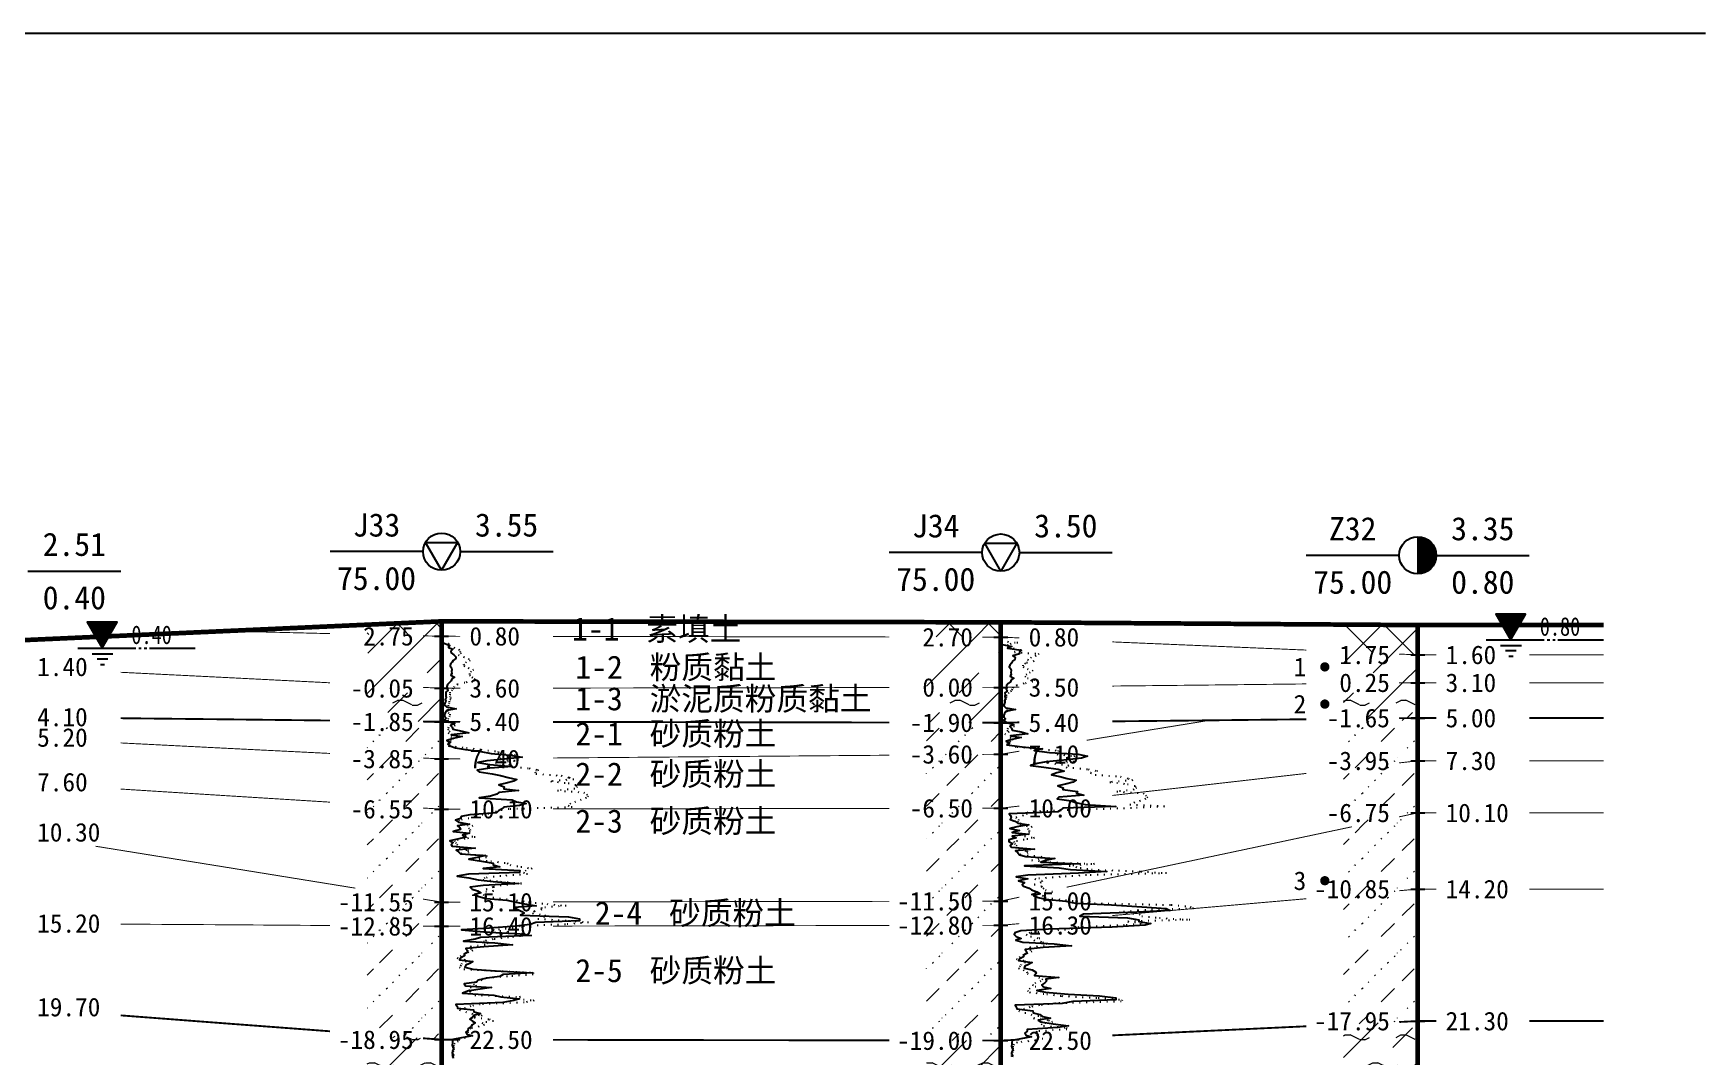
# Model space of a CAD drawing. Extents: x -37 to 3540, y -1485 to 297.
# Drawn here: x 1122.9 to 1302.6, y -125.1 to -15 of the extents above; entities that cross this region are included whole.
import ezdxf
from ezdxf.enums import TextEntityAlignment as Align

# ---------------------------------------------------------------- set-up
doc = ezdxf.new("R2010")
doc.units = 0
doc.linetypes.add('DOT', pattern=[6.35, 0, -6.35])
doc.layers.get('0').update_dxf_attribs({"linetype": 'CONTINUOUS'})
for name, color, linetype in [('CURVE', 200, 'CONTINUOUS'), ('FRAME', 7, 'CONTINUOUS'), ('HOLE', 41, 'CONTINUOUS'), ('SAMPLE', 1, 'CONTINUOUS'), ('STRATUM', 241, 'CONTINUOUS')]:
    doc.layers.add(name, color=color, linetype=linetype)
doc.layers.add('HATCH', color=7, linetype='CONTINUOUS', lineweight=13)
doc.styles.add('ST', font='')
doc.styles.get('ST').set_extended_font_data('SimSun')
pattern_1 = [(45, (761.2035, -297), (-2.12132, 2.12132), [10, 0]), (135, (761.2035, -297), (-2.12132, -2.12132), [10, 0])]
pattern_2 = [(45, (761.2035, -297), (-4.24264, 4.24264), [10, 0]), (45, (762.2645, -300.182), (-2.12132, 6.36396), [3, -3])]
pattern_3 = [(45, (761.2035, -297), (-4.24264, 4.24264), [10, 0]), (45, (762.2645, -300.182), (-2.12132, 6.36396), [3, -3]), (26.565, (762.2776, -297.2536), (5.999823, 5.999812), [0.567, -12.849]), (0, (761.7106, -297.2536), (0, 6), [0.567, -5.433]), (26.565, (759.6222, -297), (5.999823, 5.999812), [0.567, -12.849]), (0, (760.1293, -296.7464), (0, 6), [0.567, -5.433]), (153.435, (761.7106, -297.2536), (-5.999818, -5e-06), [1.134, -12.2826]), (26.565, (765.2776, -294.2536), (5.999823, 5.999812), [0.567, -12.849]), (0, (764.7106, -294.2536), (0, 6), [0.567, -5.433]), (26.565, (762.6222, -294), (5.999823, 5.999812), [0.567, -12.849]), (0, (763.1293, -293.7464), (0, 6), [0.567, -5.433]), (153.435, (764.7106, -294.2536), (-5.999818, -5e-06), [1.134, -12.2826])]
pattern_4 = [(45, (761.2035, -297), (-7e-07, 6.999982), [1.97196, -7.927535]), (45, (764.0163, -294.171), (-7e-07, 6.999982), [1.99367, -7.90583]), (45, (766.271, -291.918), (-7e-07, 6.999982), [1.81361, -8.08588]), (26.56505, (761.2035, -293.5), (7, 7), [0.0965, -15.55598]), (36.8699, (761.9035, -292.8), (7, 7), [0.19775, -34.80225]), (315, (764.7035, -290.024), (6.999982, 1e-06), [0.03305, -9.86644]), (26.56505, (764.7035, -297), (7, 7), [0.14475, -15.50773]), (26.56505, (765.4035, -296.3), (7, 7), [0.10528, -15.5472]), (90, (765.7535, -295.95), (-7, -5e-07), [0.02877, -6.97123]), (26.56505, (766.1035, -295.6), (7, 7), [0.09101, -31.21394]), (36.8699, (766.8035, -294.9), (7, 7), [0.11069, -34.88931]), (45, (767.5035, -294.2), (-2e-07, 6.999982), [0.10911, -9.79038]), (315, (768.1176, -293.452), (6.999982, 1e-06), [0.03305, -9.86644]), (36.8699, (762.6035, -292.1), (7, 7), [0.10224, -34.89776]), (53.1301, (763.3035, -291.4), (13.9999998, 21), [0.13438, -34.86562]), (53.1301, (764.0035, -290.7), (13.9999998, 21), [0.12625, -34.87375])]

# ---------------------------------------------------------------- blocks, each defined once
blk = doc.blocks.new('H_cpt_hole')
for p, q in [((-1.73, 1), (1.73, 1)), ((0, -2), (-1.73, 1)), ((1.73, 1), (0, -2))]:
    blk.add_line(p, q)
blk.add_circle((0, 0), 2)
blk = doc.blocks.new('H_sam_hole')
blk.add_line((0, 2), (0, -2))
at = {"const_width": 2}
blk.add_lwpolyline([(0, -1, 0.414214), (1, 0, 0.414214), (0, 1, 1)], format="xyb", dxfattribs=at)
blk.add_circle((0, 0), 2)
blk = doc.blocks.new('SampleSoilUndisturbed')
at = {"const_width": 0.5}
blk.add_lwpolyline([(-0.25, 0, 1), (0.25, 0, 1)], format="xyb", close=True, dxfattribs=at)
blk = doc.blocks.new('Gwl')
blk.add_lwpolyline([(0, 0, 0, 3.22, 0), (0, 2.79, 3.22, 3.22, 0)], format="xyseb")
blk.add_lwpolyline([(0, 0), (1.61, 2.79), (-1.61, 2.79)], close=True)
for points in [[(-2.63, 0), (3.61, 0)], [(3.93, 0), (4.21, 0)], [(4.53, 0), (4.8, 0)], [(5.09, 0), (9.99, 0)], [(-1.09, -0.61), (1.16, -0.61)], [(-0.54, -1.14), (0.61, -1.14)], [(-0.19, -1.74), (0.26, -1.74)]]:
    blk.add_lwpolyline(points)
at = {"style": 'ST', "width": 0.8}
blk.add_attdef('*GWL', (3.14, 0.45), '', height=2, dxfattribs=at)

msp = doc.modelspace()

# ---------------------------------------------------------------- hatches: boundary and pattern name
at = {"layer": 'HATCH'}
h = msp.add_hatch(dxfattribs=at)
h.set_pattern_fill('FZNT', color=32, style=0)
h.set_pattern_definition(pattern_2)
h.paths.add_polyline_path([(1166.88, -79.85), (1158.88, -79.66), (1158.88, -85.06), (1166.88, -85.45)])
h.paths.add_polyline_path([(1156.24, -86.94), (1164.36, -86.94), (1164.36, -84.01), (1156.24, -84.01)], flags=9)
h.paths.add_polyline_path([(1157.67, -81.34), (1164.36, -81.34), (1164.36, -78.44), (1157.67, -78.44)], flags=9)
h = msp.add_hatch(dxfattribs=at)
h.set_pattern_fill('STT', color=50, style=0)
h.set_pattern_definition(pattern_1)
h.paths.add_polyline_path([(1166.88, -78.25), (1158.88, -78.61), (1158.88, -79.66), (1166.88, -79.85)])
h.paths.add_polyline_path([(1157.67, -81.34), (1164.36, -81.34), (1164.36, -78.44), (1157.67, -78.44)], flags=9)
h = msp.add_hatch(dxfattribs=at)
h.set_pattern_fill('STT', color=50, style=0)
h.set_pattern_definition(pattern_1)
h.paths.add_polyline_path([(1227.07, -78.35), (1219.07, -78.33), (1219.07, -79.93), (1227.07, -79.95)])
h.paths.add_polyline_path([(1217.86, -81.43), (1224.56, -81.43), (1224.56, -78.5), (1217.86, -78.5)], flags=9)
h = msp.add_hatch(dxfattribs=at)
h.set_pattern_fill('FZNT', color=32, style=0)
h.set_pattern_definition(pattern_2)
h.paths.add_polyline_path([(1227.07, -79.95), (1219.07, -79.93), (1219.07, -85.36), (1227.07, -85.35)])
h.paths.add_polyline_path([(1217.86, -86.83), (1224.56, -86.83), (1224.56, -83.9), (1217.86, -83.9)], flags=9)
h.paths.add_polyline_path([(1217.86, -81.43), (1224.56, -81.43), (1224.56, -78.5), (1217.86, -78.5)], flags=9)
h = msp.add_hatch(dxfattribs=at)
h.set_pattern_fill('STT', color=50, style=0)
h.set_pattern_definition(pattern_1)
h.paths.add_polyline_path([(1271.95, -78.65), (1263.95, -78.6), (1263.95, -81.51), (1271.95, -81.85)])
h.paths.add_polyline_path([(1262.74, -83.34), (1269.43, -83.34), (1269.43, -80.42), (1262.74, -80.42)], flags=9)
h = msp.add_hatch(dxfattribs=at)
h.set_pattern_fill('FZNT', color=32, style=0)
h.set_pattern_definition(pattern_2)
h.paths.add_polyline_path([(1271.95, -81.85), (1263.95, -81.51), (1263.95, -84.94), (1271.95, -84.85)])
h.paths.add_polyline_path([(1262.74, -86.34), (1269.44, -86.34), (1269.44, -83.41), (1262.74, -83.41)], flags=9)
h.paths.add_polyline_path([(1262.74, -83.34), (1269.43, -83.34), (1269.43, -80.42), (1262.74, -80.42)], flags=9)
h = msp.add_hatch(dxfattribs=at)
h.set_pattern_fill('YNFNT', color=251, style=0)
h.set_pattern_definition(pattern_3)
h.paths.add_polyline_path([(1166.88, -85.45), (1158.88, -85.06), (1158.88, -88.96), (1166.88, -89.05)])
h.paths.add_polyline_path([(1156.24, -90.54), (1164.36, -90.54), (1164.36, -87.61), (1156.24, -87.61)], flags=9)
h.paths.add_polyline_path([(1156.24, -86.94), (1164.36, -86.94), (1164.36, -84.01), (1156.24, -84.01)], flags=9)
h = msp.add_hatch(dxfattribs=at)
h.set_pattern_fill('YNFNT', color=251, style=0)
h.set_pattern_definition(pattern_3)
h.paths.add_polyline_path([(1227.07, -85.35), (1219.07, -85.36), (1219.07, -89.13), (1227.07, -89.15)])
h.paths.add_polyline_path([(1216.43, -90.63), (1224.56, -90.63), (1224.56, -87.7), (1216.43, -87.7)], flags=9)
h.paths.add_polyline_path([(1217.86, -86.83), (1224.56, -86.83), (1224.56, -83.9), (1217.86, -83.9)], flags=9)
h = msp.add_hatch(dxfattribs=at)
h.set_pattern_fill('YNFNT', color=251, style=0)
h.set_pattern_definition(pattern_3)
h.paths.add_polyline_path([(1271.95, -84.85), (1263.95, -84.94), (1263.95, -88.74), (1271.95, -88.65)])
h.paths.add_polyline_path([(1261.31, -90.14), (1269.44, -90.14), (1269.44, -87.21), (1261.31, -87.21)], flags=9)
h.paths.add_polyline_path([(1262.74, -86.34), (1269.44, -86.34), (1269.44, -83.41), (1262.74, -83.41)], flags=9)
h = msp.add_hatch(dxfattribs=at)
h.set_pattern_fill('SZFT', color=52, style=0)
h.set_pattern_definition(pattern_4)
h.paths.add_polyline_path([(1166.88, -89.05), (1158.88, -88.96), (1158.88, -92.66), (1166.88, -93.05)])
h.paths.add_polyline_path([(1156.24, -94.54), (1164.36, -94.54), (1164.36, -91.61), (1156.24, -91.61)], flags=9)
h.paths.add_polyline_path([(1156.24, -90.54), (1164.36, -90.54), (1164.36, -87.61), (1156.24, -87.61)], flags=9)
h = msp.add_hatch(dxfattribs=at)
h.set_pattern_fill('SZFT', color=52, style=0)
h.set_pattern_definition(pattern_4)
h.paths.add_polyline_path([(1227.07, -89.15), (1219.07, -89.13), (1219.07, -92.61), (1227.07, -92.55)])
h.paths.add_polyline_path([(1216.43, -94.03), (1224.56, -94.03), (1224.56, -91.1), (1216.43, -91.1)], flags=9)
h.paths.add_polyline_path([(1216.43, -90.63), (1224.56, -90.63), (1224.56, -87.7), (1216.43, -87.7)], flags=9)
h = msp.add_hatch(dxfattribs=at)
h.set_pattern_fill('SZFT', color=52, style=0)
h.set_pattern_definition(pattern_4)
h.paths.add_polyline_path([(1271.95, -88.65), (1263.95, -88.74), (1263.95, -94.16), (1271.95, -93.25)])
h.paths.add_polyline_path([(1261.31, -94.74), (1269.44, -94.74), (1269.44, -91.81), (1261.31, -91.81)], flags=9)
h.paths.add_polyline_path([(1261.31, -90.14), (1269.44, -90.14), (1269.44, -87.21), (1261.31, -87.21)], flags=9)
h = msp.add_hatch(dxfattribs=at)
h.set_pattern_fill('SZFT', color=52, style=0)
h.set_pattern_definition(pattern_4)
h.paths.add_polyline_path([(1166.88, -93.05), (1158.88, -92.66), (1158.88, -97.95), (1166.88, -98.45)])
h.paths.add_polyline_path([(1156.24, -99.94), (1164.36, -99.94), (1164.36, -97.01), (1156.24, -97.01)], flags=9)
h.paths.add_polyline_path([(1156.24, -94.54), (1164.36, -94.54), (1164.36, -91.61), (1156.24, -91.61)], flags=9)
h = msp.add_hatch(dxfattribs=at)
h.set_pattern_fill('SZFT', color=52, style=0)
h.set_pattern_definition(pattern_4)
h.paths.add_polyline_path([(1227.07, -92.55), (1219.07, -92.61), (1219.07, -98.36), (1227.07, -98.35)])
h.paths.add_polyline_path([(1216.43, -99.83), (1224.56, -99.83), (1224.56, -96.9), (1216.43, -96.9)], flags=9)
h.paths.add_polyline_path([(1216.43, -94.03), (1224.56, -94.03), (1224.56, -91.1), (1216.43, -91.1)], flags=9)
h = msp.add_hatch(dxfattribs=at)
h.set_pattern_fill('SZFT', color=52, style=0)
h.set_pattern_definition(pattern_4)
h.paths.add_polyline_path([(1271.95, -93.25), (1263.95, -94.16), (1263.95, -100.54), (1271.95, -98.85)])
h.paths.add_polyline_path([(1261.31, -100.34), (1269.44, -100.34), (1269.44, -97.41), (1261.31, -97.41)], flags=9)
h.paths.add_polyline_path([(1261.31, -94.74), (1269.44, -94.74), (1269.44, -91.81), (1261.31, -91.81)], flags=9)
h = msp.add_hatch(dxfattribs=at)
h.set_pattern_fill('SZFT', color=52, style=0)
h.set_pattern_definition(pattern_4)
h.paths.add_polyline_path([(1166.88, -98.45), (1158.88, -97.95), (1158.88, -107.16), (1166.88, -108.45)])
h.paths.add_polyline_path([(1154.81, -109.94), (1164.36, -109.94), (1164.36, -107.02), (1154.81, -107.02)], flags=9)
h.paths.add_polyline_path([(1156.24, -99.94), (1164.36, -99.94), (1164.36, -97.01), (1156.24, -97.01)], flags=9)
h = msp.add_hatch(dxfattribs=at)
h.set_pattern_fill('SZFT', color=52, style=0)
h.set_pattern_definition(pattern_4)
h.paths.add_polyline_path([(1227.07, -98.35), (1219.07, -98.36), (1219.07, -108.36), (1227.07, -108.35)])
h.paths.add_polyline_path([(1215, -109.83), (1224.56, -109.83), (1224.56, -106.9), (1215, -106.9)], flags=9)
h.paths.add_polyline_path([(1216.43, -99.83), (1224.56, -99.83), (1224.56, -96.9), (1216.43, -96.9)], flags=9)
h = msp.add_hatch(dxfattribs=at)
h.set_pattern_fill('SZFT', color=52, style=0)
h.set_pattern_definition(pattern_4)
h.paths.add_polyline_path([(1271.95, -98.85), (1263.95, -100.54), (1263.95, -107.75), (1271.95, -107.05)])
h.paths.add_polyline_path([(1259.88, -108.54), (1269.44, -108.54), (1269.44, -105.61), (1259.88, -105.61)], flags=9)
h.paths.add_polyline_path([(1261.31, -100.34), (1269.44, -100.34), (1269.44, -97.41), (1261.31, -97.41)], flags=9)
h = msp.add_hatch(dxfattribs=at)
h.set_pattern_fill('SZFT', color=52, style=0)
h.set_pattern_definition(pattern_4)
h.paths.add_polyline_path([(1271.95, -107.05), (1263.95, -107.75), (1263.95, -121.63), (1271.95, -121.25)])
h.paths.add_polyline_path([(1259.88, -122.74), (1269.44, -122.74), (1269.44, -119.81), (1259.88, -119.81)], flags=9)
h.paths.add_polyline_path([(1259.88, -108.54), (1269.44, -108.54), (1269.44, -105.61), (1259.88, -105.61)], flags=9)
h = msp.add_hatch(dxfattribs=at)
h.set_pattern_fill('SZFT', color=52, style=0)
h.set_pattern_definition(pattern_4)
h.paths.add_polyline_path([(1166.88, -108.45), (1158.88, -107.16), (1158.88, -111), (1166.88, -111.05)])
h.paths.add_polyline_path([(1154.81, -112.54), (1164.36, -112.54), (1164.36, -109.61), (1154.81, -109.61)], flags=9)
h.paths.add_polyline_path([(1154.81, -109.94), (1164.36, -109.94), (1164.36, -107.02), (1154.81, -107.02)], flags=9)
h = msp.add_hatch(dxfattribs=at)
h.set_pattern_fill('SZFT', color=52, style=0)
h.set_pattern_definition(pattern_4)
h.paths.add_polyline_path([(1227.07, -108.35), (1219.07, -108.36), (1219.07, -110.96), (1227.07, -110.95)])
h.paths.add_polyline_path([(1215, -112.43), (1224.56, -112.43), (1224.56, -109.5), (1215, -109.5)], flags=9)
h.paths.add_polyline_path([(1215, -109.83), (1224.56, -109.83), (1224.56, -106.9), (1215, -106.9)], flags=9)
h = msp.add_hatch(dxfattribs=at)
h.set_pattern_fill('SZFT', color=52, style=0)
h.set_pattern_definition(pattern_4)
h.paths.add_polyline_path([(1227.07, -110.95), (1219.07, -110.96), (1219.07, -123.33), (1227.07, -123.35)])
h.paths.add_polyline_path([(1215, -124.83), (1224.56, -124.83), (1224.56, -121.9), (1215, -121.9)], flags=9)
h.paths.add_polyline_path([(1215, -112.43), (1224.56, -112.43), (1224.56, -109.5), (1215, -109.5)], flags=9)
h = msp.add_hatch(dxfattribs=at)
h.set_pattern_fill('SZFT', color=52, style=0)
h.set_pattern_definition(pattern_4)
h.paths.add_polyline_path([(1166.88, -111.05), (1158.88, -111), (1158.88, -122.65), (1166.88, -123.25)])
h.paths.add_polyline_path([(1154.81, -124.74), (1164.36, -124.74), (1164.36, -121.81), (1154.81, -121.81)], flags=9)
h.paths.add_polyline_path([(1154.81, -112.54), (1164.36, -112.54), (1164.36, -109.61), (1154.81, -109.61)], flags=9)
h = msp.add_hatch(dxfattribs=at)
h.set_pattern_fill('YNFNT', color=251, style=0)
h.set_pattern_definition(pattern_3)
h.paths.add_polyline_path([(1271.95, -121.25), (1263.95, -121.63), (1263.95, -142.43), (1271.95, -143.45)])
h.paths.add_polyline_path([(1259.88, -144.94), (1269.44, -144.94), (1269.44, -142.01), (1259.88, -142.01)], flags=9)
h.paths.add_polyline_path([(1259.88, -122.74), (1269.44, -122.74), (1269.44, -119.81), (1259.88, -119.81)], flags=9)
h = msp.add_hatch(dxfattribs=at)
h.set_pattern_fill('YNFNT', color=251, style=0)
h.set_pattern_definition(pattern_3)
h.paths.add_polyline_path([(1166.88, -123.25), (1158.88, -122.65), (1158.88, -138.49), (1166.88, -137.65)])
h.paths.add_polyline_path([(1154.81, -139.14), (1164.36, -139.14), (1164.36, -136.21), (1154.81, -136.21)], flags=9)
h.paths.add_polyline_path([(1154.81, -124.74), (1164.36, -124.74), (1164.36, -121.81), (1154.81, -121.81)], flags=9)
h = msp.add_hatch(dxfattribs=at)
h.set_pattern_fill('YNFNT', color=251, style=0)
h.set_pattern_definition(pattern_3)
h.paths.add_polyline_path([(1227.07, -123.35), (1219.07, -123.33), (1219.07, -137.73), (1227.07, -137.75)])
h.paths.add_polyline_path([(1215, -139.23), (1224.56, -139.23), (1224.56, -136.3), (1215, -136.3)], flags=9)
h.paths.add_polyline_path([(1215, -124.83), (1224.56, -124.83), (1224.56, -121.9), (1215, -121.9)], flags=9)

# ---------------------------------------------------------------- linework, layer by layer
at = {"layer": 'CURVE', "color": 30, "linetype": 'Continuous'}
for points in [[(1166.88, -78.65), (1166.88, -78.85), (1166.88, -79.05), (1166.88, -79.25), (1166.88, -79.45), (1166.88, -79.65), (1166.88, -79.85), (1166.88, -80.05), (1166.88, -80.25), (1166.88, -80.45), (1167.22, -80.65), (1167.77, -80.85), (1167.61, -81.05), (1168.09, -81.25), (1167.89, -81.45), (1167.9, -81.65), (1168.19, -81.85), (1168.42, -82.05), (1168.4, -82.25), (1168.14, -82.45), (1168.02, -82.65), (1167.85, -82.85), (1167.79, -83.05), (1167.96, -83.25), (1167.99, -83.45), (1167.96, -83.65), (1167.98, -83.85), (1167.88, -84.05), (1168.27, -84.25), (1167.98, -84.45), (1167.91, -84.65), (1167.69, -84.85), (1167.51, -85.05), (1167.46, -85.25), (1167.45, -85.45), (1167.58, -85.65), (1167.33, -85.85), (1167.34, -86.05), (1167.33, -86.25), (1167.38, -86.45), (1167.27, -86.65), (1167.32, -86.85), (1167.23, -87.05), (1167.2, -87.25), (1167.42, -87.45), (1168.45, -87.65), (1167.44, -87.85), (1167.29, -88.05), (1167.21, -88.25), (1167.2, -88.45), (1167.38, -88.65), (1167.2, -88.85), (1167.65, -89.05), (1168.29, -89.25), (1167.85, -89.45), (1168.03, -89.65), (1168.09, -89.85), (1169.09, -90.05), (1169.8, -90.25), (1167.91, -90.45), (1169.09, -90.65), (1168.11, -90.85), (1167.46, -91.05), (1167.83, -91.25), (1167.54, -91.45), (1167.78, -91.65), (1168.37, -91.85), (1169.47, -92.05), (1171.11, -92.25), (1172.22, -92.45), (1174.23, -92.65), (1175.57, -92.85), (1174.03, -93.05), (1171.76, -93.25), (1170.79, -93.45), (1172.07, -93.65), (1174.5, -93.85), (1172.06, -94.05), (1170.7, -94.25), (1170.91, -94.45), (1172.34, -94.65), (1173.23, -94.85), (1174.03, -95.05), (1174.99, -95.25), (1174.66, -95.45), (1173.83, -95.65), (1173.03, -95.85), (1173.6, -96.05), (1173.57, -96.25), (1175.15, -96.45), (1173.03, -96.65), (1172.81, -96.85), (1172.13, -97.05), (1170.94, -97.25), (1174.47, -97.45), (1174.94, -97.65), (1175.98, -97.85), (1175.28, -98.05), (1173.57, -98.25), (1173.32, -98.45), (1173.02, -98.65), (1172.79, -98.85), (1169.91, -99.05), (1169, -99.25), (1168.9, -99.45), (1168.39, -99.65), (1168.71, -99.85), (1169.89, -100.05), (1168.6, -100.25), (1168.85, -100.45), (1168.9, -100.65), (1168.11, -100.85), (1169.89, -101.05), (1169.12, -101.25), (1169.52, -101.45), (1168.75, -101.65), (1167.75, -101.85), (1168.13, -102.05), (1167.9, -102.25), (1168.02, -102.45), (1170.51, -102.65), (1168.46, -102.85), (1168.7, -103.05), (1168.9, -103.25), (1171.59, -103.45), (1170.71, -103.65), (1169.83, -103.85), (1171.19, -104.05), (1172.44, -104.25), (1172.44, -104.45), (1173.15, -104.65), (1171.37, -104.85), (1175.29, -105.05), (1175.25, -105.25), (1169.79, -105.45), (1168.54, -105.65), (1169.8, -105.85), (1170.8, -106.05), (1172.42, -106.25), (1175.18, -106.45), (1171.34, -106.65), (1169.95, -106.85), (1170.17, -107.05), (1170.75, -107.25), (1171.12, -107.45), (1170.41, -107.65), (1170.89, -107.85), (1171.68, -108.05), (1173.89, -108.25), (1174.92, -108.45), (1175.79, -108.65), (1177.07, -108.85), (1174.69, -109.05), (1175.1, -109.25), (1175.51, -109.45), (1175.77, -109.65), (1175.39, -109.85), (1180.53, -110.05), (1181.73, -110.25), (1181.74, -110.45), (1177.04, -110.65), (1176.43, -110.85), (1174.87, -111.05), (1172.02, -111.25), (1169.04, -111.45), (1171.41, -111.65), (1175.33, -111.85), (1176.53, -112.05), (1171.07, -112.25), (1170.49, -112.45), (1169.24, -112.65), (1172.61, -112.85), (1174.5, -113.05), (1171.43, -113.25), (1169.5, -113.45), (1169.66, -113.65), (1169.68, -113.85), (1169.32, -114.05), (1169.34, -114.25), (1168.94, -114.45), (1168.8, -114.65), (1170.26, -114.85), (1169.88, -115.05), (1169.48, -115.25), (1169.38, -115.45), (1170.24, -115.65), (1172.61, -115.85), (1176.69, -116.05), (1173.51, -116.25), (1173.14, -116.45), (1171.74, -116.65), (1170.81, -116.85), (1170.63, -117.05), (1169.31, -117.25), (1169.47, -117.45), (1172.25, -117.65), (1170.77, -117.85), (1169.68, -118.05), (1169.14, -118.25), (1172.52, -118.45), (1173.26, -118.65), (1175.28, -118.85), (1174.64, -119.05), (1173.48, -119.25), (1168.42, -119.45), (1168.56, -119.65), (1168.61, -119.85), (1170.33, -120.05), (1170.36, -120.25), (1171.07, -120.45), (1170.36, -120.65), (1170.22, -120.85), (1169.91, -121.05), (1170.2, -121.25), (1170.51, -121.45), (1170.17, -121.65), (1170.05, -121.85), (1169.73, -122.05), (1169.71, -122.25), (1169.48, -122.45), (1169.59, -122.65), (1170.2, -122.85), (1169.04, -123.05), (1168.1, -123.25), (1168.07, -123.45), (1168.06, -123.65), (1168.03, -123.85), (1168.1, -124.05), (1168.16, -124.25), (1168.06, -124.45), (1168.03, -124.65), (1168.15, -124.85), (1168.1, -125.05), (1168.11, -125.25)], [(1227.07, -78.75), (1227.07, -78.95), (1227.07, -79.15), (1227.07, -79.35), (1227.07, -79.55), (1227.07, -79.75), (1227.07, -79.95), (1227.07, -80.15), (1227.07, -80.35), (1227.07, -80.55), (1227.21, -80.75), (1228.26, -80.95), (1227.8, -81.15), (1229.28, -81.35), (1229.08, -81.55), (1229.09, -81.75), (1228.38, -81.95), (1228.61, -82.15), (1228.59, -82.35), (1228.33, -82.55), (1228.21, -82.75), (1228.04, -82.95), (1227.98, -83.15), (1228.15, -83.35), (1228.18, -83.55), (1228.15, -83.75), (1228.17, -83.95), (1228.07, -84.15), (1228.46, -84.35), (1228.17, -84.55), (1228.1, -84.75), (1227.88, -84.95), (1227.7, -85.15), (1227.65, -85.35), (1227.64, -85.55), (1227.77, -85.75), (1227.52, -85.95), (1227.53, -86.15), (1227.52, -86.35), (1227.57, -86.55), (1227.46, -86.75), (1227.51, -86.95), (1227.42, -87.15), (1227.39, -87.35), (1227.61, -87.55), (1228.64, -87.75), (1227.63, -87.95), (1227.48, -88.15), (1227.4, -88.35), (1227.39, -88.55), (1227.57, -88.75), (1227.39, -88.95), (1227.84, -89.15), (1228.48, -89.35), (1228.04, -89.55), (1228.22, -89.75), (1228.28, -89.95), (1229.28, -90.15), (1229.99, -90.35), (1228.1, -90.55), (1229.28, -90.75), (1228.3, -90.95), (1227.65, -91.15), (1228.02, -91.35), (1227.73, -91.55), (1229.37, -91.75), (1231.56, -91.95), (1230.66, -92.15), (1232.3, -92.35), (1235.41, -92.55), (1236.42, -92.75), (1235.76, -92.95), (1234.22, -93.15), (1231.95, -93.35), (1230.98, -93.55), (1230.26, -93.75), (1231.69, -93.95), (1233.25, -94.15), (1233.89, -94.35), (1233.1, -94.55), (1232.53, -94.75), (1233.42, -94.95), (1234.22, -95.15), (1235.18, -95.35), (1234.85, -95.55), (1234.02, -95.75), (1233.22, -95.95), (1233.79, -96.15), (1233.76, -96.35), (1235.34, -96.55), (1235.22, -96.75), (1236, -96.95), (1233.32, -97.15), (1233.13, -97.35), (1234.66, -97.55), (1235.13, -97.75), (1236.17, -97.95), (1239.47, -98.15), (1233.76, -98.35), (1233.51, -98.55), (1233.21, -98.75), (1227.98, -98.95), (1228.1, -99.15), (1228.19, -99.35), (1228.09, -99.55), (1228.58, -99.75), (1228.9, -99.95), (1230.08, -100.15), (1228.79, -100.35), (1228.04, -100.55), (1229.09, -100.75), (1228.3, -100.95), (1230.08, -101.15), (1228.31, -101.35), (1228.71, -101.55), (1227.94, -101.75), (1227.94, -101.95), (1228.32, -102.15), (1228.09, -102.35), (1228.21, -102.55), (1230.7, -102.75), (1228.65, -102.95), (1228.89, -103.15), (1229.09, -103.35), (1229.78, -103.55), (1232.9, -103.75), (1232.02, -103.95), (1231.38, -104.15), (1235.63, -104.35), (1229.63, -104.55), (1233.34, -104.75), (1234.56, -104.95), (1238.48, -105.15), (1235.44, -105.35), (1229.98, -105.55), (1228.73, -105.75), (1229.99, -105.95), (1228.99, -106.15), (1229.61, -106.35), (1229.37, -106.55), (1229.53, -106.75), (1230.14, -106.95), (1230.36, -107.15), (1230.94, -107.35), (1231.31, -107.55), (1230.6, -107.75), (1231.08, -107.95), (1231.87, -108.15), (1234.08, -108.35), (1235.11, -108.55), (1238.98, -108.75), (1242.26, -108.95), (1244.88, -109.15), (1245.29, -109.35), (1241.7, -109.55), (1235.96, -109.75), (1235.58, -109.95), (1240.72, -110.15), (1241.92, -110.35), (1241.93, -110.55), (1243.23, -110.75), (1242.62, -110.95), (1239.06, -111.15), (1232.21, -111.35), (1229.23, -111.55), (1228.6, -111.75), (1228.52, -111.95), (1228.72, -112.15), (1229.26, -112.35), (1228.68, -112.55), (1229.43, -112.75), (1232.8, -112.95), (1234.69, -113.15), (1231.62, -113.35), (1229.69, -113.55), (1229.85, -113.75), (1229.87, -113.95), (1229.51, -114.15), (1229.53, -114.35), (1229.13, -114.55), (1228.99, -114.75), (1230.45, -114.95), (1230.07, -115.15), (1229.67, -115.35), (1229.57, -115.55), (1230.43, -115.75), (1230.8, -115.95), (1230.88, -116.15), (1230.7, -116.35), (1233.33, -116.55), (1231.93, -116.75), (1232, -116.95), (1231.82, -117.15), (1231.5, -117.35), (1231.66, -117.55), (1232.44, -117.75), (1230.96, -117.95), (1231.87, -118.15), (1234.33, -118.35), (1237.71, -118.55), (1239.45, -118.75), (1239.47, -118.95), (1234.83, -119.15), (1233.67, -119.35), (1228.61, -119.55), (1228.75, -119.75), (1228.8, -119.95), (1230.52, -120.15), (1230.55, -120.35), (1231.26, -120.55), (1231.55, -120.75), (1232.41, -120.95), (1231.1, -121.15), (1231.39, -121.35), (1232.7, -121.55), (1234.36, -121.75), (1233.24, -121.95), (1229.92, -122.15), (1229.9, -122.35), (1229.67, -122.55), (1229.78, -122.75), (1230.39, -122.95), (1229.23, -123.15), (1228.29, -123.35), (1228.26, -123.55), (1228.25, -123.75), (1228.22, -123.95), (1228.29, -124.15), (1228.35, -124.35), (1228.25, -124.55), (1228.22, -124.75), (1228.34, -124.95), (1228.29, -125.15)]]:
    msp.add_lwpolyline(points, dxfattribs=at)
at = {"layer": 'CURVE', "color": 100, "linetype": 'DOT', "ltscale": 0.1}
for points in [[(1166.88, -78.65), (1166.88, -78.85), (1166.88, -79.05), (1166.88, -79.25), (1166.88, -79.45), (1166.88, -79.65), (1166.88, -79.85), (1166.88, -80.05), (1166.88, -80.25), (1166.88, -80.45), (1167.63, -80.65), (1167.59, -80.85), (1168.21, -81.05), (1168.75, -81.25), (1168.84, -81.45), (1168.98, -81.65), (1168.69, -81.85), (1169.25, -82.05), (1169.75, -82.25), (1169.96, -82.45), (1169.53, -82.65), (1169.25, -82.85), (1169.29, -83.05), (1169.75, -83.25), (1170.32, -83.45), (1170.06, -83.65), (1169.87, -83.85), (1169.87, -84.05), (1170.14, -84.25), (1170.49, -84.45), (1170.34, -84.65), (1169.39, -84.85), (1168.62, -85.05), (1168.23, -85.25), (1168.13, -85.45), (1168.02, -85.65), (1167.75, -85.85), (1167.76, -86.05), (1167.76, -86.25), (1167.83, -86.45), (1167.83, -86.65), (1167.71, -86.85), (1167.71, -87.05), (1167.58, -87.25), (1167.58, -87.45), (1167.62, -87.65), (1167.53, -87.85), (1167.6, -88.05), (1167.76, -88.25), (1167.74, -88.45), (1167.6, -88.65), (1167.51, -88.85), (1167.57, -89.05), (1168.13, -89.25), (1168.34, -89.45), (1167.64, -89.65), (1167.53, -89.85), (1167.78, -90.05), (1167.6, -90.25), (1168.01, -90.45), (1167.87, -90.65), (1168.17, -90.85), (1167.91, -91.05), (1167.59, -91.25), (1167.73, -91.45), (1167.62, -91.65), (1169.55, -91.85), (1171.11, -92.05), (1172.99, -92.25), (1172.94, -92.45), (1174.84, -92.65), (1174, -92.85), (1173.16, -93.05), (1174.81, -93.25), (1172.7, -93.45), (1174.19, -93.65), (1173.92, -93.85), (1176.31, -94.05), (1177.3, -94.25), (1176.95, -94.45), (1177.03, -94.65), (1179.75, -94.85), (1180.61, -95.05), (1181.1, -95.25), (1178.63, -95.45), (1180.51, -95.65), (1181.32, -95.85), (1181.49, -96.05), (1181.23, -96.25), (1179.37, -96.45), (1182.2, -96.65), (1182.47, -96.85), (1182.67, -97.05), (1182.48, -97.25), (1181.92, -97.45), (1181.31, -97.65), (1180.77, -97.85), (1180.51, -98.05), (1180.94, -98.25), (1174.13, -98.45), (1172.8, -98.65), (1172.71, -98.85), (1171.33, -99.05), (1170.5, -99.25), (1169.83, -99.45), (1168.69, -99.65), (1169.07, -99.85), (1168.93, -100.05), (1170.25, -100.25), (1169.78, -100.45), (1169.93, -100.65), (1169.97, -100.85), (1169.62, -101.05), (1169.43, -101.25), (1170.5, -101.45), (1169.4, -101.65), (1168.28, -101.85), (1168.37, -102.05), (1168.59, -102.25), (1168.42, -102.45), (1168.79, -102.65), (1169.67, -102.85), (1169.8, -103.05), (1168.99, -103.25), (1171.7, -103.45), (1171.72, -103.65), (1170.21, -103.85), (1172.17, -104.05), (1173.95, -104.25), (1174.25, -104.45), (1175.42, -104.65), (1176.63, -104.85), (1175.95, -105.05), (1175.7, -105.25), (1176.11, -105.45), (1173.26, -105.65), (1171.55, -105.85), (1171.34, -106.05), (1173.21, -106.25), (1175.47, -106.45), (1173.28, -106.65), (1172.42, -106.85), (1171.68, -107.05), (1172.46, -107.25), (1170.79, -107.45), (1171.35, -107.65), (1171.66, -107.85), (1173.12, -108.05), (1174.94, -108.25), (1176.22, -108.45), (1178.23, -108.65), (1180.28, -108.85), (1177.62, -109.05), (1177.66, -109.25), (1176.85, -109.45), (1176.68, -109.65), (1178.05, -109.85), (1177.95, -110.05), (1177.24, -110.25), (1180.55, -110.45), (1182.68, -110.65), (1180.2, -110.85), (1175.31, -111.05), (1174.57, -111.25), (1172.43, -111.45), (1174.03, -111.65), (1175.62, -111.85), (1176.09, -112.05), (1174.09, -112.25), (1172.44, -112.45), (1171.38, -112.65), (1171.81, -112.85), (1171.56, -113.05), (1169.99, -113.25), (1170, -113.45), (1170.23, -113.65), (1169.78, -113.85), (1169.36, -114.05), (1168.96, -114.25), (1168.56, -114.45), (1169.38, -114.65), (1169.51, -114.85), (1169.07, -115.05), (1168.97, -115.25), (1168.8, -115.45), (1169.29, -115.65), (1172.67, -115.85), (1176.74, -116.05), (1176.74, -116.25), (1173.97, -116.45), (1171.37, -116.65), (1171.2, -116.85), (1170.62, -117.05), (1170.3, -117.25), (1170.66, -117.45), (1170.02, -117.65), (1169.77, -117.85), (1169.97, -118.05), (1169.82, -118.25), (1170.45, -118.45), (1175.36, -118.65), (1174.95, -118.85), (1176.85, -119.05), (1175.78, -119.25), (1171.05, -119.45), (1170.04, -119.65), (1169.44, -119.85), (1168.81, -120.05), (1169.48, -120.25), (1170.14, -120.45), (1171.24, -120.65), (1170.4, -120.85), (1172.02, -121.05), (1172.46, -121.25), (1171.23, -121.45), (1171.49, -121.65), (1170.92, -121.85), (1170, -122.05), (1169.75, -122.25), (1169.66, -122.45), (1169.76, -122.65), (1169.86, -122.85), (1169.42, -123.05), (1168.62, -123.25), (1168.67, -123.45), (1168.29, -123.65), (1168.17, -123.85), (1168.17, -124.05), (1168.22, -124.25), (1168.13, -124.45), (1168.05, -124.65), (1168.03, -124.85), (1168.04, -125.05), (1168.05, -125.25)], [(1227.07, -78.75), (1227.07, -78.95), (1227.07, -79.15), (1227.07, -79.35), (1227.07, -79.55), (1227.07, -79.75), (1227.07, -79.95), (1227.07, -80.15), (1227.07, -80.35), (1228.9, -80.55), (1227.82, -80.75), (1227.78, -80.95), (1228.4, -81.15), (1229.34, -81.35), (1228.53, -81.55), (1231.17, -81.75), (1230.88, -81.95), (1230.34, -82.15), (1229.94, -82.35), (1230.65, -82.55), (1229.72, -82.75), (1229.44, -82.95), (1229.48, -83.15), (1229.94, -83.35), (1230.51, -83.55), (1230.25, -83.75), (1229.86, -83.95), (1229.66, -84.15), (1229.93, -84.35), (1230.68, -84.55), (1230.53, -84.75), (1229.58, -84.95), (1228.81, -85.15), (1228.42, -85.35), (1228.32, -85.55), (1228.21, -85.75), (1227.94, -85.95), (1227.65, -86.15), (1227.65, -86.35), (1227.62, -86.55), (1227.52, -86.75), (1227.5, -86.95), (1227.4, -87.15), (1227.37, -87.35), (1227.77, -87.55), (1227.81, -87.75), (1227.72, -87.95), (1227.49, -88.15), (1227.35, -88.35), (1227.33, -88.55), (1227.39, -88.75), (1227.5, -88.95), (1227.76, -89.15), (1228.32, -89.35), (1228.53, -89.55), (1227.83, -89.75), (1227.72, -89.95), (1227.97, -90.15), (1227.49, -90.35), (1228.2, -90.55), (1228.06, -90.75), (1228.36, -90.95), (1228.1, -91.15), (1227.78, -91.35), (1227.92, -91.55), (1228.81, -91.75), (1230.74, -91.95), (1233.3, -92.15), (1233.18, -92.35), (1233.13, -92.55), (1235.03, -92.75), (1234.19, -92.95), (1233.35, -93.15), (1235, -93.35), (1232.89, -93.55), (1234.38, -93.75), (1234.11, -93.95), (1236.5, -94.15), (1237.49, -94.35), (1236.74, -94.55), (1237.22, -94.75), (1239.94, -94.95), (1240.8, -95.15), (1241.29, -95.35), (1238.82, -95.55), (1240.7, -95.75), (1241.51, -95.95), (1241.68, -96.15), (1241.42, -96.35), (1239.56, -96.55), (1242.39, -96.75), (1242.66, -96.95), (1242.86, -97.15), (1242.67, -97.35), (1242.11, -97.55), (1241.5, -97.75), (1240.96, -97.95), (1244.7, -98.15), (1241.13, -98.35), (1234.32, -98.55), (1229.99, -98.75), (1229.9, -98.95), (1229.52, -99.15), (1228.69, -99.35), (1229.02, -99.55), (1228.88, -99.75), (1229.26, -99.95), (1229.12, -100.15), (1230.44, -100.35), (1229.97, -100.55), (1230.12, -100.75), (1230.16, -100.95), (1229.81, -101.15), (1229.62, -101.35), (1230.69, -101.55), (1229.59, -101.75), (1228.47, -101.95), (1228.56, -102.15), (1228.78, -102.35), (1228.61, -102.55), (1228.98, -102.75), (1229.86, -102.95), (1229.99, -103.15), (1229.18, -103.35), (1231.39, -103.55), (1231.91, -103.75), (1230.4, -103.95), (1232.36, -104.15), (1237.14, -104.35), (1234.44, -104.55), (1235.61, -104.75), (1236.82, -104.95), (1242.14, -105.15), (1244.89, -105.35), (1236.3, -105.55), (1233.45, -105.75), (1230.74, -105.95), (1231.53, -106.15), (1231.4, -106.35), (1230.66, -106.55), (1231.47, -106.75), (1231.61, -106.95), (1231.87, -107.15), (1232.65, -107.35), (1230.98, -107.55), (1231.54, -107.75), (1231.85, -107.95), (1233.31, -108.15), (1235.13, -108.35), (1236.41, -108.55), (1245.42, -108.75), (1247.47, -108.95), (1247.81, -109.15), (1241.85, -109.35), (1239.84, -109.55), (1241.97, -109.75), (1242.24, -109.95), (1244.14, -110.15), (1247.43, -110.35), (1240.74, -110.55), (1242.87, -110.75), (1240.39, -110.95), (1235.5, -111.15), (1234.76, -111.35), (1232.62, -111.55), (1230.22, -111.75), (1229.81, -111.95), (1230.28, -112.15), (1231.28, -112.35), (1230.63, -112.55), (1231.57, -112.75), (1232, -112.95), (1231.75, -113.15), (1230.18, -113.35), (1230.19, -113.55), (1230.42, -113.75), (1229.97, -113.95), (1229.55, -114.15), (1229.15, -114.35), (1228.75, -114.55), (1229.57, -114.75), (1229.7, -114.95), (1229.26, -115.15), (1229.16, -115.35), (1228.99, -115.55), (1229.48, -115.75), (1229.86, -115.95), (1229.93, -116.15), (1231.03, -116.35), (1231.16, -116.55), (1231.56, -116.75), (1231.39, -116.95), (1230.81, -117.15), (1230.49, -117.35), (1230.85, -117.55), (1230.21, -117.75), (1229.96, -117.95), (1230.16, -118.15), (1232.01, -118.35), (1233.64, -118.55), (1237.55, -118.75), (1240.14, -118.95), (1240.04, -119.15), (1232.97, -119.35), (1231.24, -119.55), (1230.23, -119.75), (1229.63, -119.95), (1229, -120.15), (1229.67, -120.35), (1230.33, -120.55), (1231.43, -120.75), (1230.59, -120.95), (1232.21, -121.15), (1232.65, -121.35), (1231.42, -121.55), (1231.68, -121.75), (1234.11, -121.95), (1234.19, -122.15), (1230.94, -122.35), (1230.85, -122.55), (1230.95, -122.75), (1231.05, -122.95), (1231.61, -123.15), (1230.81, -123.35), (1228.86, -123.55), (1228.48, -123.75), (1228.36, -123.95), (1228.36, -124.15), (1228.41, -124.35), (1228.32, -124.55), (1228.24, -124.75), (1228.22, -124.95), (1228.23, -125.15)]]:
    msp.add_lwpolyline(points, dxfattribs=at)
at = {"layer": 'FRAME', "linetype": 'Continuous'}
msp.add_line((1302.94, -15), (622.01, -15), dxfattribs=at)
at = {"layer": 'HOLE', "linetype": 'Continuous'}
for points in [[(1164.88, -70.75), (1154.88, -70.75)], [(1168.88, -70.75), (1178.88, -70.75)], [(1225.07, -70.85), (1215.07, -70.85)], [(1229.07, -70.85), (1239.07, -70.85)], [(1269.95, -71.15), (1259.95, -71.15)], [(1273.95, -71.15), (1283.95, -71.15)], [(1122.35, -72.84), (1132.35, -72.84)], [(1166.13, -79.85), (1167.63, -79.85)], [(1226.32, -79.95), (1227.82, -79.95)], [(1271.2, -81.85), (1272.7, -81.85)], [(1166.13, -85.45), (1167.63, -85.45)], [(1226.32, -85.35), (1227.82, -85.35)], [(1271.2, -84.85), (1272.7, -84.85)], [(1166.13, -89.05), (1167.63, -89.05)], [(1226.32, -89.15), (1227.82, -89.15)], [(1271.2, -88.65), (1272.7, -88.65)], [(1166.13, -93.05), (1167.63, -93.05)], [(1226.32, -92.55), (1227.82, -92.55)], [(1271.2, -93.25), (1272.7, -93.25)], [(1166.13, -98.45), (1167.63, -98.45)], [(1226.32, -98.35), (1227.82, -98.35)], [(1271.2, -98.85), (1272.7, -98.85)], [(1271.2, -107.05), (1272.7, -107.05)], [(1166.13, -108.45), (1167.63, -108.45)], [(1226.32, -108.35), (1227.82, -108.35)], [(1166.13, -111.05), (1167.63, -111.05)], [(1226.32, -110.95), (1227.82, -110.95)], [(1271.2, -121.25), (1272.7, -121.25)], [(1166.13, -123.25), (1167.63, -123.25)], [(1226.32, -123.35), (1227.82, -123.35)]]:
    msp.add_lwpolyline(points, dxfattribs=at)
at = {"layer": 'HOLE', "linetype": 'Continuous', "const_width": 0.5}
for points in [[(1166.88, -78.25), (1166.88, -226.95)], [(1227.07, -78.35), (1227.07, -227.05)], [(1271.95, -78.65), (1271.95, -228.65)]]:
    msp.add_lwpolyline(points, dxfattribs=at)
at = {"layer": 'STRATUM', "linetype": 'Continuous'}
for points, const_width in [([(978.55, -80.31), (1018.81, -80.18), (1073.44, -79.9), (1120.35, -80.34), (1164.64, -78.35)], 0.5), ([(1164.64, -78.35), (1166.88, -78.25), (1227.07, -78.35), (1271.95, -78.65), (1291.95, -78.65)], 0.5), ([(1143.61, -79.29), (1154.88, -79.57)], 0.1), ([(1164.88, -79.81), (1166.88, -79.85), (1168.88, -79.86)], 0.1), ([(1178.88, -79.87), (1196.97, -79.9), (1215.07, -79.93)], 0.1), ([(1225.07, -79.94), (1227.07, -79.95), (1229.07, -80.03)], 0.1), ([(1239.07, -80.46), (1249.51, -80.9), (1259.95, -81.34)], 0.1), ([(1269.95, -81.77), (1271.95, -81.85), (1273.95, -81.85)], 0.1), ([(1283.95, -81.85), (1291.95, -81.85)], 0.1), ([(1132.35, -83.73), (1143.61, -84.29), (1154.88, -84.86)], 0.1), ([(1164.88, -85.35), (1166.88, -85.45), (1168.88, -85.45)], 0.1), ([(1178.88, -85.43), (1196.97, -85.4), (1215.07, -85.37)], 0.1), ([(1225.07, -85.35), (1227.07, -85.35), (1229.07, -85.32)], 0.1), ([(1239.07, -85.21), (1249.51, -85.1), (1259.95, -84.98)], 0.1), ([(1269.95, -84.87), (1271.95, -84.85), (1273.95, -84.85)], 0.1), ([(1283.95, -84.85), (1291.95, -84.85)], 0.1), ([(1132.35, -88.67), (1143.61, -88.79), (1154.88, -88.92)], 0.2), ([(1164.88, -89.03), (1166.88, -89.05), (1168.88, -89.06)], 0.2), ([(1178.88, -89.07), (1196.97, -89.1), (1215.07, -89.13)], 0.2), ([(1225.07, -89.14), (1227.07, -89.15), (1229.07, -89.12)], 0.2), ([(1236.3, -91.05), (1238.29, -90.72), (1249.51, -88.9)], 0.1), ([(1239.07, -89.01), (1249.51, -88.9), (1259.95, -88.78)], 0.2), ([(1269.95, -88.67), (1271.95, -88.65), (1273.95, -88.65)], 0.2), ([(1283.95, -88.65), (1291.95, -88.65)], 0.2), ([(1132.35, -91.33), (1143.61, -91.9), (1154.88, -92.46)], 0.1), ([(1164.88, -92.95), (1166.88, -93.05), (1168.88, -93.04)], 0.1), ([(1178.88, -92.95), (1196.97, -92.8), (1215.07, -92.65)], 0.1), ([(1225.07, -92.56), (1227.07, -92.55), (1229.07, -92.22)], 0.1), ([(1269.95, -93.48), (1271.95, -93.25), (1273.95, -93.25)], 0.1), ([(1283.95, -93.25), (1291.95, -93.25)], 0.1), ([(1239.07, -96.98), (1249.51, -95.8), (1259.95, -94.61)], 0.1), ([(1132.35, -96.29), (1143.61, -97), (1154.88, -97.7)], 0.1), ([(1164.88, -98.33), (1166.88, -98.45), (1168.88, -98.45)], 0.1), ([(1178.88, -98.43), (1196.97, -98.4), (1215.07, -98.37)], 0.1), ([(1225.07, -98.35), (1227.07, -98.35), (1229.07, -98.12)], 0.1), ([(1269.95, -99.28), (1271.95, -98.85), (1273.95, -98.85)], 0.1), ([(1283.95, -98.85), (1291.95, -98.85)], 0.1), ([(1234.16, -106.85), (1249.51, -103.6), (1264.86, -100.35)], 0.1), ([(1129.63, -102.44), (1143.61, -104.69), (1157.59, -106.95)], 0.1), ([(1269.95, -107.23), (1271.95, -107.05), (1273.95, -107.05)], 0.1), ([(1283.95, -107.05), (1291.95, -107.05)], 0.1), ([(1164.88, -108.13), (1166.88, -108.45), (1168.88, -108.45)], 0.1), ([(1178.88, -108.43), (1196.97, -108.4), (1215.07, -108.37)], 0.1), ([(1225.07, -108.35), (1227.07, -108.35), (1229.07, -107.92)], 0.1), ([(1239.07, -109.9), (1249.51, -109), (1259.95, -108.09)], 0.1), ([(1132.35, -110.82), (1143.61, -110.89), (1154.88, -110.97)], 0.1), ([(1164.88, -111.04), (1166.88, -111.05), (1168.88, -111.05)], 0.1), ([(1178.88, -111.03), (1196.97, -111), (1215.07, -110.97)], 0.1), ([(1225.07, -110.95), (1227.07, -110.95), (1229.07, -110.77)], 0.1), ([(1132.35, -120.64), (1143.61, -121.5), (1154.88, -122.35)], 0.2), ([(1239.07, -122.79), (1249.51, -122.3), (1259.95, -121.81)], 0.2), ([(1269.95, -121.35), (1271.95, -121.25), (1273.95, -121.25)], 0.2), ([(1283.95, -121.25), (1291.95, -121.25)], 0.2), ([(1164.88, -123.1), (1166.88, -123.25), (1168.88, -123.26)], 0.2), ([(1178.88, -123.27), (1196.97, -123.3), (1215.07, -123.33)], 0.2), ([(1225.07, -123.34), (1227.07, -123.35), (1229.07, -123.25)], 0.2)]:
    msp.add_lwpolyline(points, dxfattribs=dict(at, const_width=const_width))

# ---------------------------------------------------------------- block references
at = {"layer": 'CURVE'}
for p, values in [((1130.35, -81.14), {'*GWL': '0.40'}), ((1281.95, -80.25), {'*GWL': '0.80'})]:
    msp.add_blockref('Gwl', p, dxfattribs=at).add_auto_attribs(values)
at = {"layer": 'HOLE'}
for name, p in [('H_cpt_hole', (1166.88, -70.75)), ('H_cpt_hole', (1227.07, -70.85)), ('H_sam_hole', (1271.95, -71.15))]:
    msp.add_blockref(name, p, dxfattribs=at)
at = {"layer": 'SAMPLE'}
for p in [(1261.95, -83.15), (1261.95, -87.15), (1261.95, -106.15)]:
    msp.add_blockref('SampleSoilUndisturbed', p, dxfattribs=at)

# ---------------------------------------------------------------- texts
at = {"layer": 'HOLE', "style": 'ST'}
for s, p in [('J33', (1159.88, -67.88)), ('3.55', (1173.88, -67.88)), ('J34', (1220.07, -67.97)), ('3.50', (1234.07, -67.97)), ('Z32', (1264.95, -68.28)), ('3.35', (1278.95, -68.28)), ('2.51', (1127.35, -69.96)), ('75.00', (1159.88, -73.63)), ('75.00', (1220.07, -73.72)), ('75.00', (1264.95, -74.03)), ('0.80', (1278.95, -74.03)), ('0.40', (1127.35, -75.71))]:
    msp.add_text(s, height=2.5, dxfattribs=at).set_placement(p, align=Align.MIDDLE_CENTER)
for s, p in [('2.75', (1163.88, -79.85)), ('2.70', (1224.07, -79.95)), ('1.75', (1268.95, -81.85)), ('0.00', (1224.07, -85.35)), ('0.25', (1268.95, -84.85)), ('-0.05', (1163.88, -85.45)), ('-1.65', (1268.95, -88.65)), ('-1.85', (1163.88, -89.05)), ('-1.90', (1224.07, -89.15)), ('-3.60', (1224.07, -92.55)), ('-3.85', (1163.88, -93.05)), ('-3.95', (1268.95, -93.25)), ('-6.55', (1163.88, -98.45)), ('-6.50', (1224.07, -98.35)), ('-6.75', (1268.95, -98.85)), ('-11.55', (1163.88, -108.45)), ('-11.50', (1224.07, -108.35)), ('-10.85', (1268.95, -107.05)), ('-12.85', (1163.88, -111.05)), ('-12.80', (1224.07, -110.95)), ('-17.95', (1268.95, -121.25)), ('-18.95', (1163.88, -123.25)), ('-19.00', (1224.07, -123.35))]:
    msp.add_text(s, height=2, dxfattribs=at).set_placement(p, align=Align.MIDDLE_RIGHT)
for s, p in [('0.80', (1169.88, -79.85)), ('0.80', (1230.07, -79.95)), ('1.40', (1123.35, -83.14)), ('1.60', (1274.95, -81.85)), ('3.50', (1230.07, -85.35)), ('3.10', (1274.95, -84.85)), ('3.60', (1169.88, -85.45)), ('4.10', (1123.35, -88.54)), ('5.00', (1274.95, -88.65)), ('5.20', (1123.35, -90.74)), ('5.40', (1169.88, -89.05)), ('5.40', (1230.07, -89.15)), ('7.10', (1230.07, -92.55)), ('7.40', (1169.88, -93.05)), ('7.30', (1274.95, -93.25)), ('7.60', (1123.35, -95.54)), ('10.10', (1169.88, -98.45)), ('10.00', (1230.07, -98.35)), ('10.10', (1274.95, -98.85)), ('10.30', (1123.35, -100.94)), ('15.10', (1169.88, -108.45)), ('15.00', (1230.07, -108.35)), ('14.20', (1274.95, -107.05)), ('15.20', (1123.35, -110.74)), ('16.40', (1169.88, -111.05)), ('16.30', (1230.07, -110.95)), ('19.70', (1123.35, -119.74)), ('21.30', (1274.95, -121.25)), ('22.50', (1169.88, -123.25)), ('22.50', (1230.07, -123.35))]:
    msp.add_text(s, height=2, dxfattribs=at).set_placement(p, align=Align.MIDDLE_LEFT)
at = {"layer": 'SAMPLE', "style": 'ST'}
for s, p in [('1', (1259.95, -83.15)), ('2', (1259.95, -87.15)), ('3', (1259.95, -106.15))]:
    msp.add_text(s, height=2, dxfattribs=at).set_placement(p, align=Align.MIDDLE_RIGHT)
at = {"layer": 'STRATUM', "style": 'ST'}
for s, p in [('1-1', (1180.92, -79.06)), ('素填土', (1188.92, -79.06)), ('1-2', (1181.28, -83.18)), ('粉质黏土', (1189.28, -83.18)), ('1-3', (1181.28, -86.57)), ('淤泥质粉质黏土', (1189.28, -86.57)), ('2-1', (1181.28, -90.34)), ('砂质粉土', (1189.28, -90.34)), ('砂质粉土', (1189.28, -94.67)), ('2-2', (1181.28, -94.67)), ('2-3', (1181.28, -99.73)), ('砂质粉土', (1189.28, -99.73)), ('2-4', (1183.37, -109.63)), ('砂质粉土', (1191.37, -109.63)), ('2-5', (1181.28, -115.81)), ('砂质粉土', (1189.28, -115.81))]:
    msp.add_text(s, height=2.5, dxfattribs=at).set_placement(p, align=Align.MIDDLE_LEFT)

doc.saveas('drawing.dxf')
